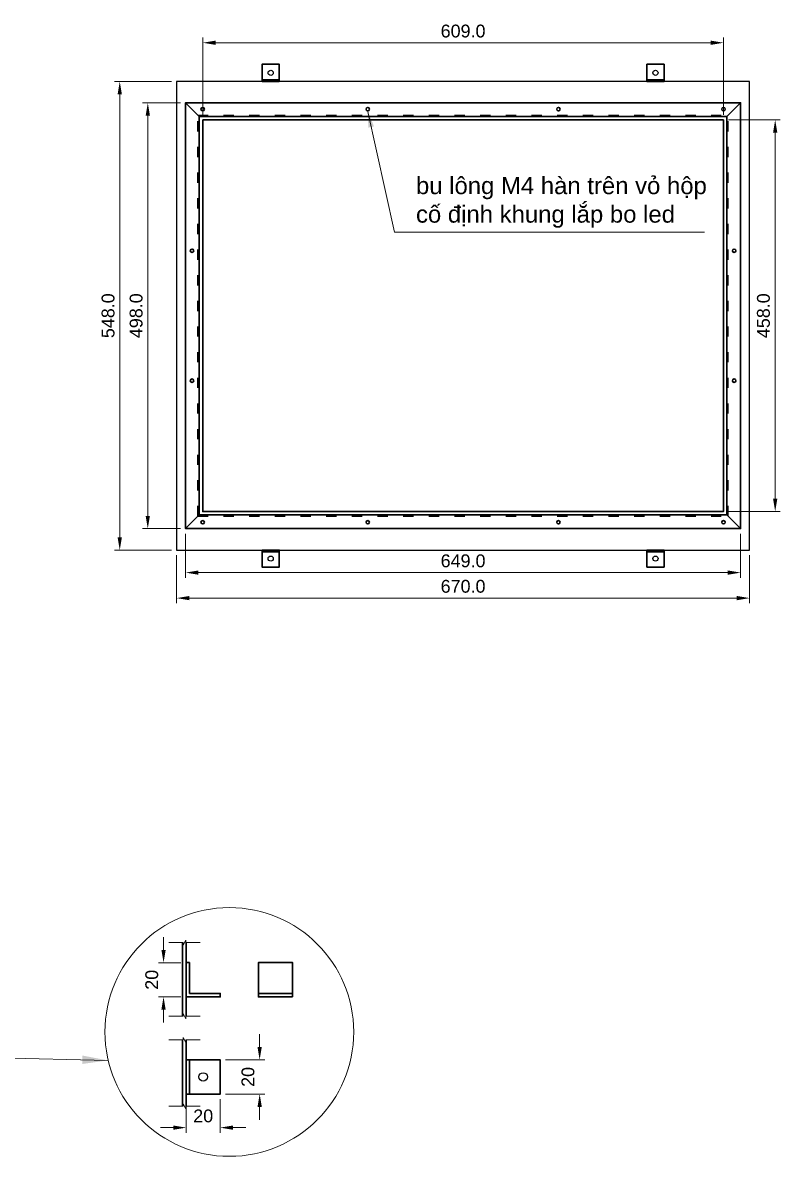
# Model space of a CAD drawing. Header units: inches. Extents: x 49419 to 111780, y 786065 to 1579898.
# Drawn here: x 52420 to 53306, y 787362 to 788688 of the extents above; entities that cross this region are included whole.
import ezdxf

# ---------------------------------------------------------------- set-up
doc = ezdxf.new("R2010")
doc.units = ezdxf.units.IN
doc.header["$MEASUREMENT"] = 0
doc.header["$PDMODE"] = 35
doc.header["$PDSIZE"] = -3
doc.linetypes.add('ACAD_ISO03W100', pattern=[30, 12, -18])
doc.linetypes.add('HIDDEN', pattern=[0.375, 0.25, -0.125])
doc.layers.add('C-Pro-Netdut', color=5, linetype='HIDDEN')
doc.layers.add('cutout', color=2, linetype='Continuous')
doc.layers.add('Nep V', color=1, linetype='Continuous', lineweight=35)
doc.layers.add('tbi', color=7, linetype='Continuous', lineweight=20)
doc.styles.add('ARIAL', font='arial.ttf', dxfattribs={"height": 10})
doc.styles.add('Arial1', font='arial.ttf', dxfattribs={"height": 6})
doc.styles.add('Arial3', font='arial.ttf', dxfattribs={"height": 15})
doc.dimstyles.new('bom', dxfattribs={"dimtxt": 10, "dimasz": 8, "dimexe": 5, "dimexo": 5, "dimgap": 5, "dimtad": 1, "dimdec": 1, "dimzin": 0, "dimdsep": 46, "dimtxsty": 'ARIAL', "dimcen": 0.09, "dimclrd": 8, "dimclre": 9, "dimclrt": 5, "dimadec": 0, "dimazin": 0, "dimtfac": 1, "dimtdec": 1, "dimtix": 1, "dimtofl": 0, "dimtmove": 0, "dimatfit": 3, "dimfxl": 1, "dimtolj": 1, "dimtzin": 0, "dimlwd": 0, "dimlwe": 0, "dimarcsym": 0})
doc.dimstyles.new('Copy(3) of bom', dxfattribs={"dimtxt": 4, "dimasz": 3, "dimexe": 2, "dimexo": 2, "dimgap": 2, "dimtad": 1, "dimdec": 1, "dimzin": 0, "dimdsep": 46, "dimtxsty": 'Arial1', "dimcen": 0.09, "dimclrd": 8, "dimclre": 9, "dimclrt": 5, "dimadec": 0, "dimazin": 0, "dimtfac": 1, "dimtdec": 1, "dimtix": 1, "dimtofl": 0, "dimtmove": 0, "dimatfit": 3, "dimfxl": 1, "dimtolj": 1, "dimtzin": 0, "dimlwd": 0, "dimlwe": 0, "dimarcsym": 0})
doc.dimstyles.new('Copy(5) of bom TL3-1', dxfattribs={"dimtxt": 15, "dimasz": 15, "dimexe": 6, "dimexo": 6, "dimgap": 6, "dimtad": 1, "dimdec": 1, "dimlfac": 0.333333, "dimzin": 0, "dimdsep": 46, "dimtxsty": 'Arial3', "dimcen": 0.09, "dimclrd": 8, "dimclre": 9, "dimclrt": 5, "dimadec": 0, "dimazin": 0, "dimtfac": 1, "dimtdec": 1, "dimtix": 1, "dimtofl": 0, "dimtmove": 0, "dimatfit": 3, "dimfxl": 1, "dimtolj": 1, "dimtzin": 0, "dimlwd": 0, "dimlwe": 0, "dimarcsym": 0})

# ---------------------------------------------------------------- blocks, each defined once
blk = doc.blocks.new('*D422')
at = {"layer": 'Defpoints', "color": 0, "linetype": 'Continuous'}
for p in [(52599.9, 788071.2), (53269.9, 788071.2), (52599.9, 788015)]:
    blk.add_point(p, dxfattribs=at)
at = {"layer": 'Nep V', "color": 9, "linetype": 'Continuous', "lineweight": 0}
for p, q in [((52599.9, 788065.2), (52599.9, 788009)), ((53269.9, 788065.2), (53269.9, 788009))]:
    blk.add_line(p, q, dxfattribs=at)
at = {"layer": 'Nep V', "color": 8, "linetype": 'Continuous', "lineweight": 0}
blk.add_line((53254.9, 788015), (52614.9, 788015), dxfattribs=at)
at = {"layer": 'Nep V', "color": 8, "linetype": 'Continuous'}
for points in [[(52614.9, 788017.5), (52614.9, 788012.5), (52599.9, 788015)], [(53254.9, 788017.5), (53254.9, 788012.5), (53269.9, 788015)]]:
    blk.add_solid(points, dxfattribs=at)
at = {"layer": 'Nep V', "color": 5, "linetype": 'Continuous', "insert": (52934.9, 788028.7), "char_height": 15, "attachment_point": 5, "style": 'Arial3'}
blk.add_mtext('\\A1;670.0', dxfattribs=at)
blk = doc.blocks.new('*D423')
at = {"layer": 'Defpoints', "color": 0, "linetype": 'Continuous'}
for p in [(52610.4, 788594.2), (52566.2, 788096.2), (52610.4, 788096.2)]:
    blk.add_point(p, dxfattribs=at)
at = {"layer": 'Nep V', "color": 9, "linetype": 'Continuous', "lineweight": 0}
for p, q in [((52604.4, 788594.2), (52560.2, 788594.2)), ((52604.4, 788096.2), (52560.2, 788096.2))]:
    blk.add_line(p, q, dxfattribs=at)
at = {"layer": 'Nep V', "color": 8, "linetype": 'Continuous', "lineweight": 0}
blk.add_line((52566.2, 788579.2), (52566.2, 788111.2), dxfattribs=at)
at = {"layer": 'Nep V', "color": 8, "linetype": 'Continuous'}
for points in [[(52563.7, 788579.2), (52568.7, 788579.2), (52566.2, 788594.2)], [(52563.7, 788111.2), (52568.7, 788111.2), (52566.2, 788096.2)]]:
    blk.add_solid(points, dxfattribs=at)
at = {"layer": 'Nep V', "color": 5, "linetype": 'Continuous', "insert": (52552.6, 788345.2), "char_height": 15, "attachment_point": 5, "rotation": 90, "style": 'Arial3'}
blk.add_mtext('\\A1;498.0', dxfattribs=at)
blk = doc.blocks.new('*D424')
at = {"layer": 'Defpoints', "color": 0, "linetype": 'Continuous'}
for p in [(52533.4, 788619.2), (52599.9, 788619.2), (52599.9, 788071.2)]:
    blk.add_point(p, dxfattribs=at)
at = {"layer": 'Nep V', "color": 9, "linetype": 'Continuous', "lineweight": 0}
for p, q in [((52593.9, 788619.2), (52527.4, 788619.2)), ((52593.9, 788071.2), (52527.4, 788071.2))]:
    blk.add_line(p, q, dxfattribs=at)
at = {"layer": 'Nep V', "color": 8, "linetype": 'Continuous', "lineweight": 0}
blk.add_line((52533.4, 788086.2), (52533.4, 788604.2), dxfattribs=at)
at = {"layer": 'Nep V', "color": 8, "linetype": 'Continuous'}
for points in [[(52530.9, 788604.2), (52535.9, 788604.2), (52533.4, 788619.2)], [(52530.9, 788086.2), (52535.9, 788086.2), (52533.4, 788071.2)]]:
    blk.add_solid(points, dxfattribs=at)
at = {"layer": 'Nep V', "color": 5, "linetype": 'Continuous', "insert": (52519.8, 788345.2), "char_height": 15, "attachment_point": 5, "rotation": 90, "style": 'Arial3'}
blk.add_mtext('\\A1;548.0', dxfattribs=at)
blk = doc.blocks.new('*D426')
at = {"layer": 'Defpoints', "color": 0, "linetype": 'Continuous'}
for p in [(53239.4, 788664.4), (52630.4, 788574.2), (53239.4, 788574.2)]:
    blk.add_point(p, dxfattribs=at)
at = {"layer": 'Nep V', "color": 9, "linetype": 'Continuous', "lineweight": 0}
for p, q in [((52630.4, 788580.2), (52630.4, 788670.4)), ((53239.4, 788580.2), (53239.4, 788670.4))]:
    blk.add_line(p, q, dxfattribs=at)
at = {"layer": 'Nep V', "color": 8, "linetype": 'Continuous', "lineweight": 0}
blk.add_line((52645.4, 788664.4), (53224.4, 788664.4), dxfattribs=at)
at = {"layer": 'Nep V', "color": 8, "linetype": 'Continuous'}
for points in [[(52645.4, 788666.9), (52645.4, 788661.9), (52630.4, 788664.4)], [(53224.4, 788666.9), (53224.4, 788661.9), (53239.4, 788664.4)]]:
    blk.add_solid(points, dxfattribs=at)
at = {"layer": 'Nep V', "color": 5, "linetype": 'Continuous', "insert": (52934.9, 788678), "char_height": 15, "attachment_point": 5, "style": 'Arial3'}
blk.add_mtext('\\A1;609.0', dxfattribs=at)
blk = doc.blocks.new('*D439')
at = {"layer": 'Defpoints', "color": 0, "linetype": 'Continuous'}
for p in [(52610.4, 788096.2), (53259.4, 788096.2), (53259.4, 788044.8)]:
    blk.add_point(p, dxfattribs=at)
at = {"layer": 'Nep V', "color": 9, "linetype": 'Continuous', "lineweight": 0}
for p, q in [((52610.4, 788090.2), (52610.4, 788038.8)), ((53259.4, 788090.2), (53259.4, 788038.8))]:
    blk.add_line(p, q, dxfattribs=at)
at = {"layer": 'Nep V', "color": 8, "linetype": 'Continuous', "lineweight": 0}
blk.add_line((52625.4, 788044.8), (53244.4, 788044.8), dxfattribs=at)
at = {"layer": 'Nep V', "color": 8, "linetype": 'Continuous'}
for points in [[(52625.4, 788047.3), (52625.4, 788042.3), (52610.4, 788044.8)], [(53244.4, 788047.3), (53244.4, 788042.3), (53259.4, 788044.8)]]:
    blk.add_solid(points, dxfattribs=at)
at = {"layer": 'Nep V', "color": 5, "linetype": 'Continuous', "insert": (52934.9, 788058.5), "char_height": 15, "attachment_point": 5, "style": 'Arial3'}
blk.add_mtext('\\A1;649.0', dxfattribs=at)
blk = doc.blocks.new('*D452')
at = {"layer": 'Defpoints', "color": 0, "linetype": 'Continuous'}
for p in [(53239.4, 788574.2), (53239.4, 788116.2), (53299.9, 788116.2)]:
    blk.add_point(p, dxfattribs=at)
at = {"layer": 'Nep V', "color": 9, "linetype": 'Continuous', "lineweight": 0}
for p, q in [((53245.4, 788574.2), (53305.9, 788574.2)), ((53245.4, 788116.2), (53305.9, 788116.2))]:
    blk.add_line(p, q, dxfattribs=at)
at = {"layer": 'Nep V', "color": 8, "linetype": 'Continuous', "lineweight": 0}
blk.add_line((53299.9, 788559.2), (53299.9, 788131.2), dxfattribs=at)
at = {"layer": 'Nep V', "color": 8, "linetype": 'Continuous'}
for points in [[(53297.4, 788559.2), (53302.4, 788559.2), (53299.9, 788574.2)], [(53297.4, 788131.2), (53302.4, 788131.2), (53299.9, 788116.2)]]:
    blk.add_solid(points, dxfattribs=at)
at = {"layer": 'Nep V', "color": 5, "linetype": 'Continuous', "insert": (53286.2, 788345.2), "char_height": 15, "attachment_point": 5, "rotation": 90, "style": 'Arial3'}
blk.add_mtext('\\A1;458.0', dxfattribs=at)
blk = doc.blocks.new('*D462')
at = {"layer": 'Defpoints', "color": 0, "linetype": 'Continuous'}
for p in [(52611, 787588.7), (52584.6, 787548.7), (52611, 787548.7)]:
    blk.add_point(p, dxfattribs=at)
at = {"layer": 'Nep V', "color": 8, "linetype": 'Continuous', "lineweight": 0}
for p, q in [((52584.6, 787603.7), (52584.6, 787618.7)), ((52584.6, 787533.7), (52584.6, 787518.7))]:
    blk.add_line(p, q, dxfattribs=at)
at = {"layer": 'Nep V', "color": 9, "linetype": 'Continuous', "lineweight": 0}
for p, q in [((52605, 787588.7), (52578.6, 787588.7)), ((52605, 787548.7), (52578.6, 787548.7))]:
    blk.add_line(p, q, dxfattribs=at)
at = {"layer": 'Nep V', "color": 8, "linetype": 'Continuous'}
for points in [[(52582.1, 787603.7), (52587.1, 787603.7), (52584.6, 787588.7)], [(52582.1, 787533.7), (52587.1, 787533.7), (52584.6, 787548.7)]]:
    blk.add_solid(points, dxfattribs=at)
at = {"layer": 'Nep V', "color": 5, "linetype": 'Continuous', "insert": (52570.9, 787568.7), "char_height": 15, "attachment_point": 5, "rotation": 90, "style": 'Arial3'}
blk.add_mtext('\\A1;20', dxfattribs=at)
blk = doc.blocks.new('*D463')
at = {"layer": 'Defpoints', "color": 0, "linetype": 'Continuous'}
for p in [(52611, 787435.1), (52651, 787435.1), (52651, 787395.8)]:
    blk.add_point(p, dxfattribs=at)
at = {"layer": 'Nep V', "color": 9, "linetype": 'Continuous', "lineweight": 0}
for p, q in [((52611, 787429.1), (52611, 787389.8)), ((52651, 787429.1), (52651, 787389.8))]:
    blk.add_line(p, q, dxfattribs=at)
at = {"layer": 'Nep V', "color": 8, "linetype": 'Continuous', "lineweight": 0}
for p, q in [((52596, 787395.8), (52581, 787395.8)), ((52666, 787395.8), (52681, 787395.8))]:
    blk.add_line(p, q, dxfattribs=at)
at = {"layer": 'Nep V', "color": 8, "linetype": 'Continuous'}
for points in [[(52596, 787398.3), (52596, 787393.3), (52611, 787395.8)], [(52666, 787398.3), (52666, 787393.3), (52651, 787395.8)]]:
    blk.add_solid(points, dxfattribs=at)
at = {"layer": 'Nep V', "color": 5, "linetype": 'Continuous', "insert": (52631, 787409.4), "char_height": 15, "attachment_point": 5, "style": 'Arial3'}
blk.add_mtext('\\A1;20', dxfattribs=at)
blk = doc.blocks.new('*D464')
at = {"layer": 'Defpoints', "color": 0, "linetype": 'Continuous'}
for p in [(52651, 787475.1), (52697, 787475.1), (52651, 787435.1)]:
    blk.add_point(p, dxfattribs=at)
at = {"layer": 'Nep V', "color": 8, "linetype": 'Continuous', "lineweight": 0}
for p, q in [((52697, 787490.1), (52697, 787505.1)), ((52697, 787420.1), (52697, 787405.1))]:
    blk.add_line(p, q, dxfattribs=at)
at = {"layer": 'Nep V', "color": 9, "linetype": 'Continuous', "lineweight": 0}
for p, q in [((52657, 787475.1), (52703, 787475.1)), ((52657, 787435.1), (52703, 787435.1))]:
    blk.add_line(p, q, dxfattribs=at)
at = {"layer": 'Nep V', "color": 8, "linetype": 'Continuous'}
for points in [[(52694.5, 787490.1), (52699.5, 787490.1), (52697, 787475.1)], [(52694.5, 787420.1), (52699.5, 787420.1), (52697, 787435.1)]]:
    blk.add_solid(points, dxfattribs=at)
at = {"layer": 'Nep V', "color": 5, "linetype": 'Continuous', "insert": (52683.4, 787455.1), "char_height": 15, "attachment_point": 5, "rotation": 90, "style": 'Arial3'}
blk.add_mtext('\\A1;20', dxfattribs=at)

msp = doc.modelspace()

# ---------------------------------------------------------------- linework, layer by layer
at = {"layer": 'C-Pro-Netdut', "linetype": 'ACAD_ISO03W100'}
for p, q in [((52624.9, 788579.72), (53244.9, 788579.72)), ((52624.9, 788110.72), (52624.9, 788579.72)), ((53244.9, 788110.72), (53244.9, 788579.72)), ((52624.9, 788110.72), (53244.9, 788110.72))]:
    msp.add_line(p, q, dxfattribs=at)
at = {"layer": 'cutout', "color": 1, "linetype": 'Continuous'}
msp.add_lwpolyline([(52599.9, 788071.22), (53269.9, 788071.22), (53269.9, 788619.22), (52599.9, 788619.22)], close=True, dxfattribs=at)
at = {"layer": 'cutout', "linetype": 'Continuous'}
for centre, radius in [((52709.9, 788629.22), 3), ((53159.9, 788629.22), 3), ((52709.9, 788061.22), 3), ((53159.9, 788061.22), 3), ((52630.96, 787455.07), 5)]:
    msp.add_circle(centre, radius, dxfattribs=at)
at = {"layer": 'Nep V', "linetype": 'Continuous'}
for p, q in [((52699.9, 788621.22), (52719.9, 788621.22)), ((53169.9, 788621.22), (53149.9, 788621.22)), ((52699.9, 788069.22), (52719.9, 788069.22)), ((53169.9, 788069.22), (53149.9, 788069.22)), ((52606.96, 787526.12), (52606.96, 787612.24)), ((52610.96, 787526.12), (52610.96, 787612.24)), ((52695.48, 787552.72), (52735.48, 787552.72)), ((52606.96, 787420.79), (52606.96, 787498.38)), ((52610.96, 787420.79), (52610.96, 787498.38)), ((52614.96, 787475.07), (52614.96, 787435.07))]:
    msp.add_line(p, q, dxfattribs=at)
for points in [[(52699.9, 788619.22), (52719.9, 788619.22), (52719.9, 788639.22), (52699.9, 788639.22)], [(53169.9, 788619.22), (53149.9, 788619.22), (53149.9, 788639.22), (53169.9, 788639.22)], [(52626.4, 788578.22), (53243.4, 788578.22), (53259.4, 788594.22), (52610.4, 788594.22)], [(52626.4, 788112.22), (52626.4, 788578.22), (52610.4, 788594.22), (52610.4, 788096.22)], [(53243.4, 788112.22), (53243.4, 788578.22), (53259.4, 788594.22), (53259.4, 788096.22)], [(52630.4, 788574.22), (53239.4, 788574.22), (53239.4, 788116.22), (52630.4, 788116.22)], [(52630.4, 788574.22), (53239.4, 788574.22), (53239.4, 788116.22), (52630.4, 788116.22)], [(52699.9, 788071.22), (52719.9, 788071.22), (52719.9, 788051.22), (52699.9, 788051.22)], [(53169.9, 788071.22), (53149.9, 788071.22), (53149.9, 788051.22), (53169.9, 788051.22)], [(52735.48, 787548.72), (52735.48, 787588.72), (52695.48, 787588.72), (52695.48, 787548.72)], [(52610.96, 787435.07), (52650.96, 787435.07), (52650.96, 787475.07), (52610.96, 787475.07)]]:
    msp.add_lwpolyline(points, close=True, dxfattribs=at)
at = {"layer": 'Nep V', "linetype": 'Continuous', "elevation": 0}
msp.add_lwpolyline([(52626.4, 788112.22), (53243.4, 788112.22), (53259.4, 788096.22), (52610.4, 788096.22)], close=True, dxfattribs=at)
at = {"layer": 'Nep V', "linetype": 'Continuous'}
msp.add_lwpolyline([(52614.96, 787552.72), (52614.96, 787588.72), (52610.96, 787588.72), (52610.96, 787548.72), (52650.96, 787548.72), (52650.96, 787552.72), (52614.96, 787552.72)], dxfattribs=at)
for centre in [(52630.4, 788586.72), (52823.4, 788586.72), (53046.4, 788586.72), (53239.4, 788586.72), (52617.9, 788421.22), (53251.9, 788421.22), (52617.9, 788269.22), (53251.9, 788269.22), (52630.4, 788103.72), (52823.4, 788103.72), (53046.4, 788103.72), (53239.4, 788103.72)]:
    msp.add_circle(centre, 2, dxfattribs=at)
at = {"layer": 'tbi', "color": 7, "linetype": 'Continuous'}
for points in [[(52590.66, 787612.18), (52607.56, 787612.18), (52607.56, 787609.18), (52610.56, 787615.18), (52610.56, 787612.18), (52627.46, 787612.18)], [(52590.66, 787526.12), (52607.56, 787526.12), (52607.56, 787529.12), (52610.56, 787523.12), (52610.56, 787526.12), (52627.46, 787526.12)], [(52590.66, 787498.38), (52607.56, 787498.38), (52607.56, 787501.38), (52610.56, 787495.38), (52610.56, 787498.38), (52627.46, 787498.38)], [(52590.66, 787420.79), (52607.56, 787420.79), (52607.56, 787423.79), (52610.56, 787417.79), (52610.56, 787420.79), (52627.46, 787420.79)]]:
    msp.add_lwpolyline(points, dxfattribs=at)
at = {"layer": 'tbi', "linetype": 'Continuous'}
msp.add_circle((52661.56, 787507.68), 145.43, dxfattribs=at)

# ---------------------------------------------------------------- texts
at = {"layer": 'tbi', "color": 5, "linetype": 'Continuous', "insert": (52879.83, 788448, 2), "char_height": 20, "attachment_point": 7, "style": 'ARIAL'}
msp.add_mtext('bu lông M4 hàn trên vỏ hộp\\Pcố định khung lắp bo led', dxfattribs=at)

# ---------------------------------------------------------------- dimensions: what is measured, and where the dimension line sits
at = {"layer": 'Nep V', "linetype": 'Continuous'}
for base, p1, p2, picture, middle in [((53239.4, 788664.37), (52630.4, 788574.22), (53239.4, 788574.22), '*D426', (52934.9, 788678.03)), ((53259.4, 788044.82), (52610.4, 788096.22), (53259.4, 788096.22), '*D439', (52934.9, 788058.47)), ((52599.9, 788014.99), (53269.9, 788071.22), (52599.9, 788071.22), '*D422', (52934.9, 788028.65))]:
    dim = msp.add_linear_dim(base=base, p1=p1, p2=p2, dimstyle='Copy(5) of bom TL3-1', override={"dimlfac": 1}, dxfattribs=at)
    dim.commit()
    dim.dimension.update_dxf_attribs({"geometry": picture, "text_midpoint": middle})
for base, p1, p2, picture, middle in [((52533.41, 788619.22), (52599.9, 788071.22), (52599.9, 788619.22), '*D424', (52519.75, 788345.22)), ((52566.23, 788096.22), (52610.4, 788594.22), (52610.4, 788096.22), '*D423', (52552.57, 788345.22)), ((53299.9, 788116.22), (53239.4, 788574.22), (53239.4, 788116.22), '*D452', (53286.25, 788345.22))]:
    dim = msp.add_linear_dim(base=base, p1=p1, p2=p2, angle=90, dimstyle='Copy(5) of bom TL3-1', override={"dimlfac": 1}, dxfattribs=at)
    dim.commit()
    dim.dimension.update_dxf_attribs({"geometry": picture, "text_midpoint": middle})
for base, p1, p2, picture, middle in [((52584.58, 787548.72), (52610.96, 787588.72), (52610.96, 787548.72), '*D462', (52570.92, 787568.72)), ((52697.01, 787475.07), (52650.96, 787435.07), (52650.96, 787475.07), '*D464', (52683.35, 787455.07))]:
    dim = msp.add_linear_dim(base=base, p1=p1, p2=p2, angle=90, text='20', dimstyle='Copy(5) of bom TL3-1', override={"dimlfac": 1}, dxfattribs=at)
    dim.commit()
    dim.dimension.update_dxf_attribs({"geometry": picture, "text_midpoint": middle})
dim = msp.add_linear_dim(base=(52650.96, 787395.78), p1=(52610.96, 787435.07), p2=(52650.96, 787435.07), text='20', dimstyle='Copy(5) of bom TL3-1', override={"dimlfac": 1}, dxfattribs=at)
dim.commit()
dim.dimension.update_dxf_attribs({"geometry": '*D463', "text_midpoint": (52630.96, 787409.44)})

# ---------------------------------------------------------------- leaders
at = {"layer": 'tbi', "color": 1, "linetype": 'Continuous', "annotation_type": 0, "has_hookline": 1, "hookline_direction": 0, "text_width": 337.23}
msp.add_leader([(52823.1, 788585.42, 2), (52854.83, 788443, 2), (52874.83, 788443, 2)], dimstyle='bom', override={"dimasz": 20, "dimgap": 5, "dimtad": 1}, dxfattribs=at)
at = {"layer": 'tbi', "color": 5, "linetype": 'Continuous'}
msp.add_leader([(52519.66, 787474.42), (52272.31, 787480.54)], dimstyle='Copy(3) of bom', override={"dimasz": 30, "dimgap": 2, "dimtad": 1}, dxfattribs=at)

doc.saveas('drawing.dxf')
